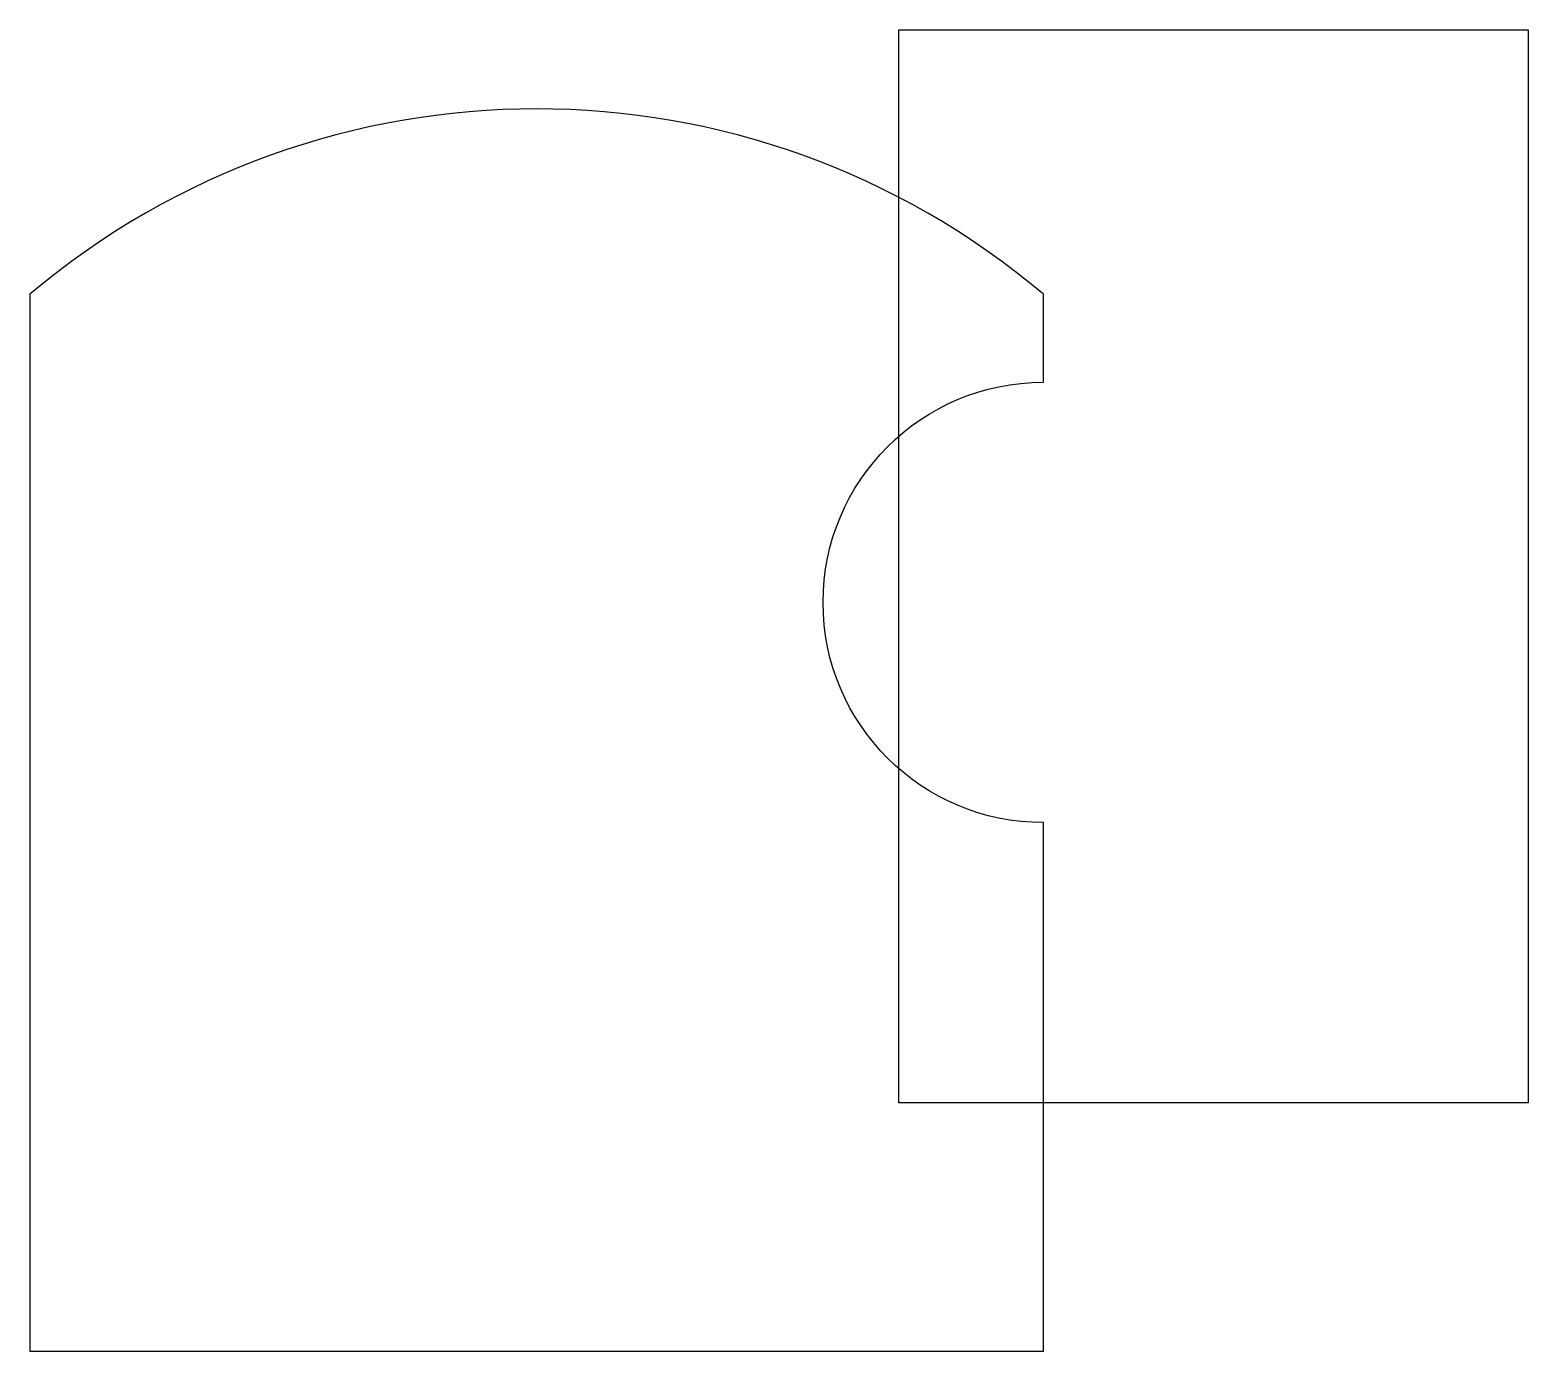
# Model space of a CAD drawing. Header units: millimetres. Extents: x 20 to 54, y 10 to 40.
import ezdxf

# ---------------------------------------------------------------- set-up
doc = ezdxf.new("R2010")
doc.units = ezdxf.units.MM
doc.layers.get('0').update_dxf_attribs({"lineweight": 25})

msp = doc.modelspace()

# ---------------------------------------------------------------- linework, layer by layer
at = {"color": 2, "true_color": 0xffff00, "flags": 128}
msp.add_lwpolyline([(54, 40), (54, 15.64), (39.72, 15.64), (39.72, 40), (54, 40)], dxfattribs=at)
at = {"color": 3, "true_color": 0x00ff00, "flags": 128}
msp.add_lwpolyline([(20, 34), (20, 10), (43, 10), (43, 22, -1), (43, 32), (43, 34, 0.365821), (20, 34)], format="xyb", dxfattribs=at)

doc.saveas('drawing.dxf')
